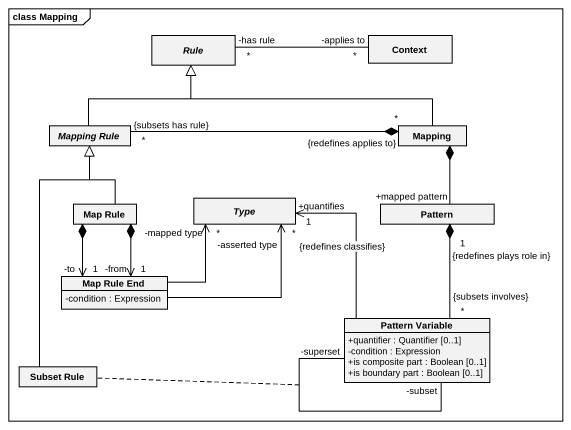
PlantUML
@startuml
mainframe class Mapping
hide circle
hide empty members
skinparam classAttributeIconSize 0
abstract class Rule
class Context
abstract class "Mapping Rule" as Mapping_Rule
class Mapping
class "Map Rule" as Map_Rule
abstract class Type
class Pattern
class "Map Rule End" as Map_Rule_End {
  -condition : Expression
}
class "Pattern Variable" as Pattern_Variable {
  +quantifier : Quantifier [0..1]
  -condition : Expression
  +is composite part : Boolean [0..1]
  +is boundary part : Boolean [0..1]
}
class "Subset Rule" as Subset_Rule
Rule "-has rule\n*" -right- "-applies to\n*" Context
Mapping_Rule -up-|> Rule
Mapping -left-|> Rule
Mapping "{redefines applies to}\n*" *-left- "{subsets has rule}\n*" Mapping_Rule
Mapping *-- "+mapped pattern" Pattern
Map_Rule -up-|> Mapping_Rule
Map_Rule *--> "-to\n1" Map_Rule_End
Map_Rule *--> "-from\n1" Map_Rule_End
Pattern "{redefines plays role in}\n1" *-- "{subsets involves}\n*" Pattern_Variable
Map_Rule_End -up-> "-mapped type\n*" Type
Map_Rule_End -up-> "-asserted type\n*" Type
Pattern_Variable -up-> "+quantifies\n1\n{redefines classifies}" Type
Pattern_Variable "-superset" -- "-subset" Pattern_Variable
(Pattern_Variable, Pattern_Variable) .. Subset_Rule
Subset_Rule -up-|> Mapping_Rule
@enduml
